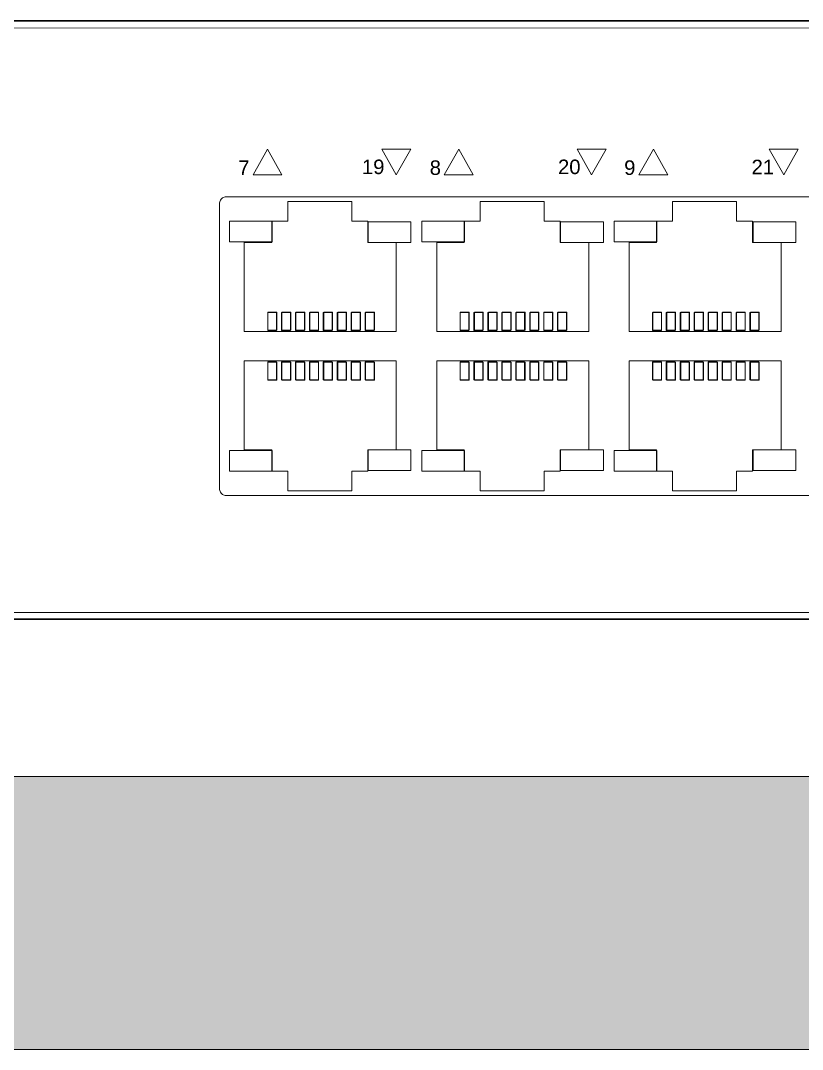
# Model space of a CAD drawing. Header units: millimetres. Extents: x -71336 to -33468, y -26189 to 22712.
# Drawn here: x -34274.4 to -34216.2, y -8452.9 to -8376.4 of the extents above; entities that cross this region are included whole.
import ezdxf

# ---------------------------------------------------------------- set-up
doc = ezdxf.new("R2010")
doc.units = ezdxf.units.MM
doc.layers.add('SC - Equipment', color=7, linetype='Continuous', lineweight=13)
doc.layers.add('SC - Rack Layout - U-guides and centreline', color=5, linetype='Continuous', lineweight=13, plot=False)
doc.styles.get("Standard").update_dxf_attribs({"font": 'arial.ttf', "height": 35})

# ---------------------------------------------------------------- blocks, each defined once
blk = doc.blocks.new('*U220')
at = {"layer": 'SC - Rack Layout - U-guides and centreline', "ltscale": 5}
blk.add_lwpolyline([(-300, 0), (300, 0)], dxfattribs=at)
blk = doc.blocks.new('*U221')
at = {"layer": 'SC - Rack Layout - U-guides and centreline', "color": 0, "linetype": 'ByBlock', "lineweight": -2, "transparency": 16777216}
for p in [(0, 1155.7), (0, 1111.25)]:
    blk.add_blockref('*U220', p, dxfattribs=at)
blk = doc.blocks.new('cisco-cbs350-24p-4x')
at = {"layer": 'SC - Equipment', "flags": 128}
for points in [[(238.117, 44.45), (-238.133, 44.45)], [(219.712, 44.45), (-219.712, 44.45)], [(219.712, 44.45), (-219.712, 44.45)], [(219.712, 44.45), (-219.712, 44.45)], [(-219.712, 43.934), (219.199, 43.95)], [(41.757, 34.948), (40.682, 33.049)], [(42.832, 33.049), (41.757, 34.948)], [(50.257, 34.948), (52.406, 34.948)], [(51.331, 33.049), (50.257, 34.948)], [(50.257, 34.948), (50.257, 34.948)], [(52.406, 34.948), (51.331, 33.049)], [(55.978, 34.948), (54.903, 33.049)], [(57.053, 33.049), (55.978, 34.948)], [(64.776, 34.948), (66.925, 34.948)], [(65.851, 33.049), (64.776, 34.948)], [(64.776, 34.948), (64.776, 34.948)], [(66.925, 34.948), (65.851, 33.049)], [(70.448, 34.948), (69.356, 33.049)], [(71.523, 33.049), (70.448, 34.948)], [(79.063, 34.948), (81.213, 34.948)], [(80.138, 33.049), (79.063, 34.948)], [(79.063, 34.948), (79.063, 34.948)], [(81.213, 34.948), (80.138, 33.049)], [(40.682, 33.049), (42.832, 33.049)], [(40.682, 33.049), (40.682, 33.049)], [(54.903, 33.049), (57.053, 33.049)], [(54.903, 33.049), (54.903, 33.049)], [(69.356, 33.049), (71.523, 33.049)], [(69.356, 33.049), (69.356, 33.049)], [(38.681, 31.4), (124.191, 31.4)], [(38.681, 31.4), (124.191, 31.4)], [(38.185, 9.727), (38.185, 30.883)], [(38.185, 9.727), (38.185, 30.883)], [(48.024, 31.067), (43.262, 31.067)], [(43.262, 31.067), (43.262, 29.601)], [(48.024, 31.067), (43.262, 31.067)], [(43.262, 31.067), (43.262, 29.601)], [(48.024, 29.601), (48.024, 31.067)], [(48.024, 29.601), (48.024, 31.067)], [(62.328, 31.067), (57.566, 31.067)], [(57.566, 31.067), (57.566, 29.601)], [(62.328, 31.067), (57.566, 31.067)], [(57.566, 31.067), (57.566, 29.601)], [(62.328, 29.601), (62.328, 31.067)], [(62.328, 29.601), (62.328, 31.067)], [(76.632, 31.067), (71.87, 31.067)], [(71.87, 31.067), (71.87, 29.601)], [(76.632, 31.067), (71.87, 31.067)], [(71.87, 31.067), (71.87, 29.601)], [(76.632, 29.601), (76.632, 31.067)], [(76.632, 29.601), (76.632, 31.067)], [(38.929, 28.068), (38.929, 29.601)], [(38.929, 29.601), (42.104, 29.601)], [(42.071, 29.601), (42.071, 28.018)], [(43.262, 29.601), (42.071, 29.601)], [(42.071, 29.601), (42.071, 29.601)], [(42.071, 29.601), (42.071, 28.018)], [(43.262, 29.601), (42.071, 29.601)], [(42.071, 29.601), (42.071, 29.601)], [(42.104, 29.601), (42.104, 28.068)], [(49.215, 29.601), (48.024, 29.601)], [(49.215, 29.601), (48.024, 29.601)], [(49.215, 28.018), (49.215, 29.601)], [(49.215, 28.018), (49.215, 29.601)], [(49.248, 28.018), (49.248, 29.551)], [(49.248, 29.551), (52.423, 29.551)], [(52.423, 29.551), (52.423, 28.018)], [(53.233, 28.068), (53.233, 29.601)], [(53.233, 29.601), (56.408, 29.601)], [(56.375, 29.601), (56.375, 28.018)], [(57.566, 29.601), (56.375, 29.601)], [(56.375, 29.601), (56.375, 29.601)], [(56.375, 29.601), (56.375, 28.018)], [(57.566, 29.601), (56.375, 29.601)], [(56.375, 29.601), (56.375, 29.601)], [(56.408, 29.601), (56.408, 28.068)], [(63.519, 29.601), (62.328, 29.601)], [(63.519, 29.601), (62.328, 29.601)], [(63.519, 28.018), (63.519, 29.601)], [(63.519, 28.018), (63.519, 29.601)], [(63.552, 28.018), (63.552, 29.551)], [(63.552, 29.551), (66.727, 29.551)], [(66.727, 29.551), (66.727, 28.018)], [(67.537, 28.068), (67.537, 29.601)], [(67.537, 29.601), (70.712, 29.601)], [(70.679, 29.601), (70.679, 28.018)], [(71.87, 29.601), (70.679, 29.601)], [(70.679, 29.601), (70.679, 29.601)], [(70.679, 29.601), (70.679, 28.018)], [(71.87, 29.601), (70.679, 29.601)], [(70.679, 29.601), (70.679, 29.601)], [(70.712, 29.601), (70.712, 28.068)], [(77.823, 29.601), (76.632, 29.601)], [(77.823, 29.601), (76.632, 29.601)], [(77.823, 28.018), (77.823, 29.601)], [(77.823, 28.018), (77.823, 29.601)], [(77.856, 28.018), (77.856, 29.551)], [(77.856, 29.551), (81.031, 29.551)], [(81.031, 29.551), (81.031, 28.018)], [(42.104, 28.068), (38.929, 28.068)], [(42.071, 28.018), (40.037, 28.018)], [(40.037, 28.018), (40.037, 21.388)], [(42.071, 28.018), (40.037, 28.018)], [(40.037, 28.018), (40.037, 21.388)], [(42.104, 28.068), (42.104, 28.068)], [(51.331, 28.018), (49.215, 28.018)], [(51.331, 28.018), (49.215, 28.018)], [(52.423, 28.018), (49.248, 28.018)], [(51.331, 21.388), (51.331, 28.018)], [(51.331, 21.388), (51.331, 28.018)], [(52.423, 28.018), (52.423, 28.018)], [(56.408, 28.068), (53.233, 28.068)], [(56.375, 28.018), (54.341, 28.018)], [(54.341, 28.018), (54.341, 21.388)], [(56.375, 28.018), (54.341, 28.018)], [(54.341, 28.018), (54.341, 21.388)], [(56.408, 28.068), (56.408, 28.068)], [(65.636, 28.018), (63.519, 28.018)], [(65.636, 28.018), (63.519, 28.018)], [(66.727, 28.018), (63.552, 28.018)], [(65.636, 21.388), (65.636, 28.018)], [(65.636, 21.388), (65.636, 28.018)], [(66.727, 28.018), (66.727, 28.018)], [(70.712, 28.068), (67.537, 28.068)], [(70.679, 28.018), (68.645, 28.018)], [(68.645, 28.018), (68.645, 21.388)], [(70.679, 28.018), (68.645, 28.018)], [(68.645, 28.018), (68.645, 21.388)], [(70.712, 28.068), (70.712, 28.068)], [(79.94, 28.018), (77.823, 28.018)], [(79.94, 28.018), (77.823, 28.018)], [(81.031, 28.018), (77.856, 28.018)], [(79.94, 21.388), (79.94, 28.018)], [(79.94, 21.388), (79.94, 28.018)], [(81.031, 28.018), (81.031, 28.018)], [(41.773, 22.804), (41.773, 21.471)], [(42.435, 22.804), (41.773, 22.804)], [(41.773, 22.804), (41.773, 22.804)], [(41.79, 22.837), (41.79, 21.488)], [(42.451, 22.837), (41.79, 22.837)], [(41.79, 22.837), (41.79, 22.837)], [(42.435, 21.471), (42.435, 22.804)], [(42.451, 21.488), (42.451, 22.837)], [(42.799, 22.804), (42.799, 21.471)], [(43.46, 22.804), (42.799, 22.804)], [(42.799, 22.804), (42.799, 22.804)], [(42.832, 22.837), (42.832, 21.488)], [(43.493, 22.837), (42.832, 22.837)], [(42.832, 22.837), (42.832, 22.837)], [(43.46, 21.471), (43.46, 22.804)], [(43.493, 21.488), (43.493, 22.837)], [(43.84, 22.804), (43.84, 21.471)], [(44.502, 22.804), (43.84, 22.804)], [(43.84, 22.804), (43.84, 22.804)], [(43.874, 22.837), (43.874, 21.488)], [(44.535, 22.837), (43.874, 22.837)], [(43.874, 22.837), (43.874, 22.837)], [(44.502, 21.471), (44.502, 22.804)], [(44.535, 21.488), (44.535, 22.837)], [(44.882, 22.804), (44.882, 21.471)], [(45.544, 22.804), (44.882, 22.804)], [(44.882, 22.804), (44.882, 22.804)], [(44.899, 22.837), (44.899, 21.488)], [(45.56, 22.837), (44.899, 22.837)], [(44.899, 22.837), (44.899, 22.837)], [(45.544, 21.471), (45.544, 22.804)], [(45.56, 21.488), (45.56, 22.837)], [(45.908, 22.804), (45.908, 21.471)], [(46.569, 22.804), (45.908, 22.804)], [(45.908, 22.804), (45.908, 22.804)], [(45.941, 22.837), (45.941, 21.488)], [(46.602, 22.837), (45.941, 22.837)], [(45.941, 22.837), (45.941, 22.837)], [(46.569, 21.471), (46.569, 22.804)], [(46.602, 21.488), (46.602, 22.837)], [(46.949, 22.804), (46.949, 21.471)], [(47.611, 22.804), (46.949, 22.804)], [(46.949, 22.804), (46.949, 22.804)], [(46.982, 22.837), (46.982, 21.488)], [(47.644, 22.837), (46.982, 22.837)], [(46.982, 22.837), (46.982, 22.837)], [(47.611, 21.471), (47.611, 22.804)], [(47.644, 21.488), (47.644, 22.837)], [(47.991, 22.804), (47.991, 21.471)], [(48.653, 22.804), (47.991, 22.804)], [(47.991, 22.804), (47.991, 22.804)], [(48.008, 22.837), (48.008, 21.488)], [(48.669, 22.837), (48.008, 22.837)], [(48.008, 22.837), (48.008, 22.837)], [(48.653, 21.471), (48.653, 22.804)], [(48.669, 21.488), (48.669, 22.837)], [(49.016, 22.804), (49.016, 21.471)], [(49.678, 22.804), (49.016, 22.804)], [(49.016, 22.804), (49.016, 22.804)], [(49.049, 22.837), (49.049, 21.488)], [(49.711, 22.837), (49.049, 22.837)], [(49.049, 22.837), (49.049, 22.837)], [(49.678, 21.471), (49.678, 22.804)], [(49.711, 21.488), (49.711, 22.837)], [(56.077, 22.804), (56.077, 21.471)], [(56.739, 22.804), (56.077, 22.804)], [(56.077, 22.804), (56.077, 22.804)], [(56.094, 22.837), (56.094, 21.488)], [(56.755, 22.837), (56.094, 22.837)], [(56.094, 22.837), (56.094, 22.837)], [(56.739, 21.471), (56.739, 22.804)], [(56.755, 21.488), (56.755, 22.837)], [(57.103, 22.804), (57.103, 21.471)], [(57.764, 22.804), (57.103, 22.804)], [(57.103, 22.804), (57.103, 22.804)], [(57.136, 22.837), (57.136, 21.488)], [(57.797, 22.837), (57.136, 22.837)], [(57.136, 22.837), (57.136, 22.837)], [(57.764, 21.471), (57.764, 22.804)], [(57.797, 21.488), (57.797, 22.837)], [(58.145, 22.804), (58.145, 21.471)], [(58.806, 22.804), (58.145, 22.804)], [(58.145, 22.804), (58.145, 22.804)], [(58.178, 22.837), (58.178, 21.488)], [(58.839, 22.837), (58.178, 22.837)], [(58.178, 22.837), (58.178, 22.837)], [(58.806, 21.471), (58.806, 22.804)], [(58.839, 21.488), (58.839, 22.837)], [(59.186, 22.804), (59.186, 21.471)], [(59.848, 22.804), (59.186, 22.804)], [(59.186, 22.804), (59.186, 22.804)], [(59.203, 22.837), (59.203, 21.488)], [(59.864, 22.837), (59.203, 22.837)], [(59.203, 22.837), (59.203, 22.837)], [(59.848, 21.471), (59.848, 22.804)], [(59.864, 21.488), (59.864, 22.837)], [(60.212, 22.804), (60.212, 21.471)], [(60.873, 22.804), (60.212, 22.804)], [(60.212, 22.804), (60.212, 22.804)], [(60.245, 22.837), (60.245, 21.488)], [(60.906, 22.837), (60.245, 22.837)], [(60.245, 22.837), (60.245, 22.837)], [(60.873, 21.471), (60.873, 22.804)], [(60.906, 21.488), (60.906, 22.837)], [(61.253, 22.804), (61.253, 21.471)], [(61.915, 22.804), (61.253, 22.804)], [(61.253, 22.804), (61.253, 22.804)], [(61.286, 22.837), (61.286, 21.488)], [(61.931, 22.837), (61.286, 22.837)], [(61.286, 22.837), (61.286, 22.837)], [(61.915, 21.471), (61.915, 22.804)], [(61.931, 21.488), (61.931, 22.837)], [(62.295, 22.804), (62.295, 21.471)], [(62.957, 22.804), (62.295, 22.804)], [(62.295, 22.804), (62.295, 22.804)], [(62.312, 22.837), (62.312, 21.488)], [(62.973, 22.837), (62.312, 22.837)], [(62.312, 22.837), (62.312, 22.837)], [(62.957, 21.471), (62.957, 22.804)], [(62.973, 21.488), (62.973, 22.837)], [(63.32, 22.804), (63.32, 21.471)], [(63.982, 22.804), (63.32, 22.804)], [(63.32, 22.804), (63.32, 22.804)], [(63.354, 22.837), (63.354, 21.488)], [(64.015, 22.837), (63.354, 22.837)], [(63.354, 22.837), (63.354, 22.837)], [(63.982, 21.471), (63.982, 22.804)], [(64.015, 21.488), (64.015, 22.837)], [(70.381, 22.804), (70.381, 21.471)], [(71.043, 22.804), (70.381, 22.804)], [(70.381, 22.804), (70.381, 22.804)], [(70.398, 22.837), (70.398, 21.488)], [(71.059, 22.837), (70.398, 22.837)], [(70.398, 22.837), (70.398, 22.837)], [(71.043, 21.471), (71.043, 22.804)], [(71.059, 21.488), (71.059, 22.837)], [(71.407, 22.804), (71.407, 21.471)], [(72.068, 22.804), (71.407, 22.804)], [(71.407, 22.804), (71.407, 22.804)], [(71.44, 22.837), (71.44, 21.488)], [(72.101, 22.837), (71.44, 22.837)], [(71.44, 22.837), (71.44, 22.837)], [(72.068, 21.471), (72.068, 22.804)], [(72.101, 21.488), (72.101, 22.837)], [(72.449, 22.804), (72.449, 21.471)], [(73.11, 22.804), (72.449, 22.804)], [(72.449, 22.804), (72.449, 22.804)], [(72.482, 22.837), (72.482, 21.488)], [(73.127, 22.837), (72.482, 22.837)], [(72.482, 22.837), (72.482, 22.837)], [(73.11, 21.471), (73.11, 22.804)], [(73.127, 21.488), (73.127, 22.837)], [(73.49, 22.804), (73.49, 21.471)], [(74.152, 22.804), (73.49, 22.804)], [(73.49, 22.804), (73.49, 22.804)], [(73.507, 22.837), (73.507, 21.488)], [(74.168, 22.837), (73.507, 22.837)], [(73.507, 22.837), (73.507, 22.837)], [(74.152, 21.471), (74.152, 22.804)], [(74.168, 21.488), (74.168, 22.837)], [(74.516, 22.804), (74.516, 21.471)], [(75.177, 22.804), (74.516, 22.804)], [(74.516, 22.804), (74.516, 22.804)], [(74.549, 22.837), (74.549, 21.488)], [(75.21, 22.837), (74.549, 22.837)], [(74.549, 22.837), (74.549, 22.837)], [(75.177, 21.471), (75.177, 22.804)], [(75.21, 21.488), (75.21, 22.837)], [(75.557, 22.804), (75.557, 21.471)], [(76.219, 22.804), (75.557, 22.804)], [(75.557, 22.804), (75.557, 22.804)], [(75.59, 22.837), (75.59, 21.488)], [(76.235, 22.837), (75.59, 22.837)], [(75.59, 22.837), (75.59, 22.837)], [(76.219, 21.471), (76.219, 22.804)], [(76.235, 21.488), (76.235, 22.837)], [(76.599, 22.804), (76.599, 21.471)], [(77.261, 22.804), (76.599, 22.804)], [(76.599, 22.804), (76.599, 22.804)], [(76.616, 22.837), (76.616, 21.488)], [(77.277, 22.837), (76.616, 22.837)], [(76.616, 22.837), (76.616, 22.837)], [(77.261, 21.471), (77.261, 22.804)], [(77.277, 21.488), (77.277, 22.837)], [(77.624, 22.804), (77.624, 21.471)], [(78.286, 22.804), (77.624, 22.804)], [(77.624, 22.804), (77.624, 22.804)], [(77.658, 22.837), (77.658, 21.488)], [(78.319, 22.837), (77.658, 22.837)], [(77.658, 22.837), (77.658, 22.837)], [(78.286, 21.471), (78.286, 22.804)], [(78.319, 21.488), (78.319, 22.837)], [(41.773, 21.471), (42.435, 21.471)], [(41.79, 21.488), (42.451, 21.488)], [(42.799, 21.471), (43.46, 21.471)], [(42.832, 21.488), (43.493, 21.488)], [(43.84, 21.471), (44.502, 21.471)], [(43.874, 21.488), (44.535, 21.488)], [(44.882, 21.471), (45.544, 21.471)], [(44.899, 21.488), (45.56, 21.488)], [(45.908, 21.471), (46.569, 21.471)], [(45.941, 21.488), (46.602, 21.488)], [(46.949, 21.471), (47.611, 21.471)], [(46.982, 21.488), (47.644, 21.488)], [(47.991, 21.471), (48.653, 21.471)], [(48.008, 21.488), (48.669, 21.488)], [(49.016, 21.471), (49.678, 21.471)], [(49.049, 21.488), (49.711, 21.488)], [(56.077, 21.471), (56.739, 21.471)], [(56.094, 21.488), (56.755, 21.488)], [(57.103, 21.471), (57.764, 21.471)], [(57.136, 21.488), (57.797, 21.488)], [(58.145, 21.471), (58.806, 21.471)], [(58.178, 21.488), (58.839, 21.488)], [(59.186, 21.471), (59.848, 21.471)], [(59.203, 21.488), (59.864, 21.488)], [(60.212, 21.471), (60.873, 21.471)], [(60.245, 21.488), (60.906, 21.488)], [(61.253, 21.471), (61.915, 21.471)], [(61.286, 21.488), (61.931, 21.488)], [(62.295, 21.471), (62.957, 21.471)], [(62.312, 21.488), (62.973, 21.488)], [(63.32, 21.471), (63.982, 21.471)], [(63.354, 21.488), (64.015, 21.488)], [(70.381, 21.471), (71.043, 21.471)], [(70.398, 21.488), (71.059, 21.488)], [(71.407, 21.471), (72.068, 21.471)], [(71.44, 21.488), (72.101, 21.488)], [(72.449, 21.471), (73.11, 21.471)], [(72.482, 21.488), (73.127, 21.488)], [(73.49, 21.471), (74.152, 21.471)], [(73.507, 21.488), (74.168, 21.488)], [(74.516, 21.471), (75.177, 21.471)], [(74.549, 21.488), (75.21, 21.488)], [(75.557, 21.471), (76.219, 21.471)], [(75.59, 21.488), (76.235, 21.488)], [(76.599, 21.471), (77.261, 21.471)], [(76.616, 21.488), (77.277, 21.488)], [(77.624, 21.471), (78.286, 21.471)], [(77.658, 21.488), (78.319, 21.488)], [(40.037, 21.388), (51.331, 21.388)], [(40.037, 21.388), (51.331, 21.388)], [(54.341, 21.388), (65.636, 21.388)], [(54.341, 21.388), (65.636, 21.388)], [(68.645, 21.388), (79.94, 21.388)], [(68.645, 21.388), (79.94, 21.388)], [(40.037, 12.593), (40.037, 19.206)], [(40.037, 19.206), (51.331, 19.206)], [(40.037, 12.593), (40.037, 19.206)], [(40.037, 19.206), (51.331, 19.206)], [(41.773, 19.139), (41.773, 17.807)], [(42.435, 19.139), (41.773, 19.139)], [(41.773, 19.139), (41.773, 19.139)], [(41.79, 19.123), (41.79, 17.773)], [(42.451, 19.123), (41.79, 19.123)], [(41.79, 19.123), (41.79, 19.123)], [(42.435, 17.807), (42.435, 19.139)], [(42.451, 17.773), (42.451, 19.123)], [(42.799, 19.139), (42.799, 17.807)], [(43.46, 19.139), (42.799, 19.139)], [(42.799, 19.139), (42.799, 19.139)], [(42.832, 19.123), (42.832, 17.773)], [(43.493, 19.123), (42.832, 19.123)], [(42.832, 19.123), (42.832, 19.123)], [(43.46, 17.807), (43.46, 19.139)], [(43.493, 17.773), (43.493, 19.123)], [(43.84, 19.139), (43.84, 17.807)], [(44.502, 19.139), (43.84, 19.139)], [(43.84, 19.139), (43.84, 19.139)], [(43.874, 19.123), (43.874, 17.773)], [(44.535, 19.123), (43.874, 19.123)], [(43.874, 19.123), (43.874, 19.123)], [(44.502, 17.807), (44.502, 19.139)], [(44.535, 17.773), (44.535, 19.123)], [(44.882, 19.139), (44.882, 17.807)], [(45.544, 19.139), (44.882, 19.139)], [(44.882, 19.139), (44.882, 19.139)], [(44.899, 19.123), (44.899, 17.773)], [(45.56, 19.123), (44.899, 19.123)], [(44.899, 19.123), (44.899, 19.123)], [(45.544, 17.807), (45.544, 19.139)], [(45.56, 17.773), (45.56, 19.123)], [(45.908, 19.139), (45.908, 17.807)], [(46.569, 19.139), (45.908, 19.139)], [(45.908, 19.139), (45.908, 19.139)], [(45.941, 19.123), (45.941, 17.773)], [(46.602, 19.123), (45.941, 19.123)], [(45.941, 19.123), (45.941, 19.123)], [(46.569, 17.807), (46.569, 19.139)], [(46.602, 17.773), (46.602, 19.123)], [(46.949, 19.139), (46.949, 17.807)], [(47.611, 19.139), (46.949, 19.139)], [(46.949, 19.139), (46.949, 19.139)], [(46.982, 19.123), (46.982, 17.773)], [(47.644, 19.123), (46.982, 19.123)], [(46.982, 19.123), (46.982, 19.123)], [(47.611, 17.807), (47.611, 19.139)], [(47.644, 17.773), (47.644, 19.123)], [(47.991, 19.139), (47.991, 17.807)], [(48.653, 19.139), (47.991, 19.139)], [(47.991, 19.139), (47.991, 19.139)], [(48.008, 19.123), (48.008, 17.773)], [(48.669, 19.123), (48.008, 19.123)], [(48.008, 19.123), (48.008, 19.123)], [(48.653, 17.807), (48.653, 19.139)], [(48.669, 17.773), (48.669, 19.123)], [(49.016, 19.139), (49.016, 17.807)], [(49.678, 19.139), (49.016, 19.139)], [(49.016, 19.139), (49.016, 19.139)], [(49.049, 19.123), (49.049, 17.773)], [(49.711, 19.123), (49.049, 19.123)], [(49.049, 19.123), (49.049, 19.123)], [(49.678, 17.807), (49.678, 19.139)], [(49.711, 17.773), (49.711, 19.123)], [(51.331, 19.206), (51.331, 12.593)], [(51.331, 19.206), (51.331, 12.593)], [(54.341, 12.593), (54.341, 19.206)], [(54.341, 19.206), (65.636, 19.206)], [(54.341, 12.593), (54.341, 19.206)], [(54.341, 19.206), (65.636, 19.206)], [(56.077, 19.139), (56.077, 17.807)], [(56.739, 19.139), (56.077, 19.139)], [(56.077, 19.139), (56.077, 19.139)], [(56.094, 19.123), (56.094, 17.773)], [(56.755, 19.123), (56.094, 19.123)], [(56.094, 19.123), (56.094, 19.123)], [(56.739, 17.807), (56.739, 19.139)], [(56.755, 17.773), (56.755, 19.123)], [(57.103, 19.139), (57.103, 17.807)], [(57.764, 19.139), (57.103, 19.139)], [(57.103, 19.139), (57.103, 19.139)], [(57.136, 19.123), (57.136, 17.773)], [(57.797, 19.123), (57.136, 19.123)], [(57.136, 19.123), (57.136, 19.123)], [(57.764, 17.807), (57.764, 19.139)], [(57.797, 17.773), (57.797, 19.123)], [(58.145, 19.139), (58.145, 17.807)], [(58.806, 19.139), (58.145, 19.139)], [(58.145, 19.139), (58.145, 19.139)], [(58.178, 19.123), (58.178, 17.773)], [(58.839, 19.123), (58.178, 19.123)], [(58.178, 19.123), (58.178, 19.123)], [(58.806, 17.807), (58.806, 19.139)], [(58.839, 17.773), (58.839, 19.123)], [(59.186, 19.139), (59.186, 17.807)], [(59.848, 19.139), (59.186, 19.139)], [(59.186, 19.139), (59.186, 19.139)], [(59.203, 19.123), (59.203, 17.773)], [(59.864, 19.123), (59.203, 19.123)], [(59.203, 19.123), (59.203, 19.123)], [(59.848, 17.807), (59.848, 19.139)], [(59.864, 17.773), (59.864, 19.123)], [(60.212, 19.139), (60.212, 17.807)], [(60.873, 19.139), (60.212, 19.139)], [(60.212, 19.139), (60.212, 19.139)], [(60.245, 19.123), (60.245, 17.773)], [(60.906, 19.123), (60.245, 19.123)], [(60.245, 19.123), (60.245, 19.123)], [(60.873, 17.807), (60.873, 19.139)], [(60.906, 17.773), (60.906, 19.123)], [(61.253, 19.139), (61.253, 17.807)], [(61.915, 19.139), (61.253, 19.139)], [(61.253, 19.139), (61.253, 19.139)], [(61.286, 19.123), (61.286, 17.773)], [(61.931, 19.123), (61.286, 19.123)], [(61.286, 19.123), (61.286, 19.123)], [(61.915, 17.807), (61.915, 19.139)], [(61.931, 17.773), (61.931, 19.123)], [(62.295, 19.139), (62.295, 17.807)], [(62.957, 19.139), (62.295, 19.139)], [(62.295, 19.139), (62.295, 19.139)], [(62.312, 19.123), (62.312, 17.773)], [(62.973, 19.123), (62.312, 19.123)], [(62.312, 19.123), (62.312, 19.123)], [(62.957, 17.807), (62.957, 19.139)], [(62.973, 17.773), (62.973, 19.123)], [(63.32, 19.139), (63.32, 17.807)], [(63.982, 19.139), (63.32, 19.139)], [(63.32, 19.139), (63.32, 19.139)], [(63.354, 19.123), (63.354, 17.773)], [(64.015, 19.123), (63.354, 19.123)], [(63.354, 19.123), (63.354, 19.123)], [(63.982, 17.807), (63.982, 19.139)], [(64.015, 17.773), (64.015, 19.123)], [(65.636, 19.206), (65.636, 12.593)], [(65.636, 19.206), (65.636, 12.593)], [(68.645, 12.593), (68.645, 19.206)], [(68.645, 19.206), (79.94, 19.206)], [(68.645, 12.593), (68.645, 19.206)], [(68.645, 19.206), (79.94, 19.206)], [(70.381, 19.139), (70.381, 17.807)], [(71.043, 19.139), (70.381, 19.139)], [(70.381, 19.139), (70.381, 19.139)], [(70.398, 19.123), (70.398, 17.773)], [(71.059, 19.123), (70.398, 19.123)], [(70.398, 19.123), (70.398, 19.123)], [(71.043, 17.807), (71.043, 19.139)], [(71.059, 17.773), (71.059, 19.123)], [(71.407, 19.139), (71.407, 17.807)], [(72.068, 19.139), (71.407, 19.139)], [(71.407, 19.139), (71.407, 19.139)], [(71.44, 19.123), (71.44, 17.773)], [(72.101, 19.123), (71.44, 19.123)], [(71.44, 19.123), (71.44, 19.123)], [(72.068, 17.807), (72.068, 19.139)], [(72.101, 17.773), (72.101, 19.123)], [(72.449, 19.139), (72.449, 17.807)], [(73.11, 19.139), (72.449, 19.139)], [(72.449, 19.139), (72.449, 19.139)], [(72.482, 19.123), (72.482, 17.773)], [(73.127, 19.123), (72.482, 19.123)], [(72.482, 19.123), (72.482, 19.123)], [(73.11, 17.807), (73.11, 19.139)], [(73.127, 17.773), (73.127, 19.123)], [(73.49, 19.139), (73.49, 17.807)], [(74.152, 19.139), (73.49, 19.139)], [(73.49, 19.139), (73.49, 19.139)], [(73.507, 19.123), (73.507, 17.773)], [(74.168, 19.123), (73.507, 19.123)], [(73.507, 19.123), (73.507, 19.123)], [(74.152, 17.807), (74.152, 19.139)], [(74.168, 17.773), (74.168, 19.123)], [(74.516, 19.139), (74.516, 17.807)], [(75.177, 19.139), (74.516, 19.139)], [(74.516, 19.139), (74.516, 19.139)], [(74.549, 19.123), (74.549, 17.773)], [(75.21, 19.123), (74.549, 19.123)], [(74.549, 19.123), (74.549, 19.123)], [(75.177, 17.807), (75.177, 19.139)], [(75.21, 17.773), (75.21, 19.123)], [(75.557, 19.139), (75.557, 17.807)], [(76.219, 19.139), (75.557, 19.139)], [(75.557, 19.139), (75.557, 19.139)], [(75.59, 19.123), (75.59, 17.773)], [(76.235, 19.123), (75.59, 19.123)], [(75.59, 19.123), (75.59, 19.123)], [(76.219, 17.807), (76.219, 19.139)], [(76.235, 17.773), (76.235, 19.123)], [(76.599, 19.139), (76.599, 17.807)], [(77.261, 19.139), (76.599, 19.139)], [(76.599, 19.139), (76.599, 19.139)], [(76.616, 19.123), (76.616, 17.773)], [(77.277, 19.123), (76.616, 19.123)], [(76.616, 19.123), (76.616, 19.123)], [(77.261, 17.807), (77.261, 19.139)], [(77.277, 17.773), (77.277, 19.123)], [(77.624, 19.139), (77.624, 17.807)], [(78.286, 19.139), (77.624, 19.139)], [(77.624, 19.139), (77.624, 19.139)], [(77.658, 19.123), (77.658, 17.773)], [(78.319, 19.123), (77.658, 19.123)], [(77.658, 19.123), (77.658, 19.123)], [(78.286, 17.807), (78.286, 19.139)], [(78.319, 17.773), (78.319, 19.123)], [(79.94, 19.206), (79.94, 12.593)], [(79.94, 19.206), (79.94, 12.593)], [(41.773, 17.807), (42.435, 17.807)], [(41.79, 17.773), (42.451, 17.773)], [(42.799, 17.807), (43.46, 17.807)], [(42.832, 17.773), (43.493, 17.773)], [(43.84, 17.807), (44.502, 17.807)], [(43.874, 17.773), (44.535, 17.773)], [(44.882, 17.807), (45.544, 17.807)], [(44.899, 17.773), (45.56, 17.773)], [(45.908, 17.807), (46.569, 17.807)], [(45.941, 17.773), (46.602, 17.773)], [(46.949, 17.807), (47.611, 17.807)], [(46.982, 17.773), (47.644, 17.773)], [(47.991, 17.807), (48.653, 17.807)], [(48.008, 17.773), (48.669, 17.773)], [(49.016, 17.807), (49.678, 17.807)], [(49.049, 17.773), (49.711, 17.773)], [(56.077, 17.807), (56.739, 17.807)], [(56.094, 17.773), (56.755, 17.773)], [(57.103, 17.807), (57.764, 17.807)], [(57.136, 17.773), (57.797, 17.773)], [(58.145, 17.807), (58.806, 17.807)], [(58.178, 17.773), (58.839, 17.773)], [(59.186, 17.807), (59.848, 17.807)], [(59.203, 17.773), (59.864, 17.773)], [(60.212, 17.807), (60.873, 17.807)], [(60.245, 17.773), (60.906, 17.773)], [(61.253, 17.807), (61.915, 17.807)], [(61.286, 17.773), (61.931, 17.773)], [(62.295, 17.807), (62.957, 17.807)], [(62.312, 17.773), (62.973, 17.773)], [(63.32, 17.807), (63.982, 17.807)], [(63.354, 17.773), (64.015, 17.773)], [(70.381, 17.807), (71.043, 17.807)], [(70.398, 17.773), (71.059, 17.773)], [(71.407, 17.807), (72.068, 17.807)], [(71.44, 17.773), (72.101, 17.773)], [(72.449, 17.807), (73.11, 17.807)], [(72.482, 17.773), (73.127, 17.773)], [(73.49, 17.807), (74.152, 17.807)], [(73.507, 17.773), (74.168, 17.773)], [(74.516, 17.807), (75.177, 17.807)], [(74.549, 17.773), (75.21, 17.773)], [(75.557, 17.807), (76.219, 17.807)], [(75.59, 17.773), (76.235, 17.773)], [(76.599, 17.807), (77.261, 17.807)], [(76.616, 17.773), (77.277, 17.773)], [(77.624, 17.807), (78.286, 17.807)], [(77.658, 17.773), (78.319, 17.773)], [(42.104, 12.543), (38.929, 12.543)], [(38.929, 12.543), (38.929, 11.01)], [(42.071, 12.593), (40.037, 12.593)], [(42.071, 12.593), (40.037, 12.593)], [(42.071, 11.01), (42.071, 12.593)], [(42.071, 11.01), (42.071, 12.593)], [(42.104, 11.01), (42.104, 12.543)], [(42.104, 12.543), (42.104, 12.543)], [(51.331, 12.593), (49.215, 12.593)], [(49.215, 12.593), (49.215, 11.01)], [(51.331, 12.593), (49.215, 12.593)], [(49.215, 12.593), (49.215, 11.01)], [(52.423, 12.593), (49.248, 12.593)], [(49.248, 12.593), (49.248, 11.06)], [(52.423, 11.06), (52.423, 12.593)], [(52.423, 12.593), (52.423, 12.593)], [(56.408, 12.543), (53.233, 12.543)], [(53.233, 12.543), (53.233, 11.01)], [(56.375, 12.593), (54.341, 12.593)], [(56.375, 12.593), (54.341, 12.593)], [(56.375, 11.01), (56.375, 12.593)], [(56.375, 11.01), (56.375, 12.593)], [(56.408, 11.01), (56.408, 12.543)], [(56.408, 12.543), (56.408, 12.543)], [(65.636, 12.593), (63.519, 12.593)], [(63.519, 12.593), (63.519, 11.01)], [(65.636, 12.593), (63.519, 12.593)], [(63.519, 12.593), (63.519, 11.01)], [(66.727, 12.593), (63.552, 12.593)], [(63.552, 12.593), (63.552, 11.06)], [(66.727, 11.06), (66.727, 12.593)], [(66.727, 12.593), (66.727, 12.593)], [(70.712, 12.543), (67.537, 12.543)], [(67.537, 12.543), (67.537, 11.01)], [(70.679, 12.593), (68.645, 12.593)], [(70.679, 12.593), (68.645, 12.593)], [(70.679, 11.01), (70.679, 12.593)], [(70.679, 11.01), (70.679, 12.593)], [(70.712, 11.01), (70.712, 12.543)], [(70.712, 12.543), (70.712, 12.543)], [(79.94, 12.593), (77.823, 12.593)], [(77.823, 12.593), (77.823, 11.01)], [(79.94, 12.593), (77.823, 12.593)], [(77.823, 12.593), (77.823, 11.01)], [(81.031, 12.593), (77.856, 12.593)], [(77.856, 12.593), (77.856, 11.06)], [(81.031, 11.06), (81.031, 12.593)], [(81.031, 12.593), (81.031, 12.593)], [(38.929, 11.01), (42.104, 11.01)], [(43.262, 11.01), (42.071, 11.01)], [(42.071, 11.01), (42.071, 11.01)], [(43.262, 11.01), (42.071, 11.01)], [(42.071, 11.01), (42.071, 11.01)], [(43.262, 9.544), (43.262, 11.01)], [(43.262, 9.544), (43.262, 11.01)], [(49.215, 11.01), (48.024, 11.01)], [(48.024, 11.01), (48.024, 9.544)], [(49.215, 11.01), (48.024, 11.01)], [(48.024, 11.01), (48.024, 9.544)], [(49.248, 11.06), (52.423, 11.06)], [(53.233, 11.01), (56.408, 11.01)], [(57.566, 11.01), (56.375, 11.01)], [(56.375, 11.01), (56.375, 11.01)], [(57.566, 11.01), (56.375, 11.01)], [(56.375, 11.01), (56.375, 11.01)], [(57.566, 9.544), (57.566, 11.01)], [(57.566, 9.544), (57.566, 11.01)], [(63.519, 11.01), (62.328, 11.01)], [(62.328, 11.01), (62.328, 9.544)], [(63.519, 11.01), (62.328, 11.01)], [(62.328, 11.01), (62.328, 9.544)], [(63.552, 11.06), (66.727, 11.06)], [(67.537, 11.01), (70.712, 11.01)], [(71.87, 11.01), (70.679, 11.01)], [(70.679, 11.01), (70.679, 11.01)], [(71.87, 11.01), (70.679, 11.01)], [(70.679, 11.01), (70.679, 11.01)], [(71.87, 9.544), (71.87, 11.01)], [(71.87, 9.544), (71.87, 11.01)], [(77.823, 11.01), (76.632, 11.01)], [(76.632, 11.01), (76.632, 9.544)], [(77.823, 11.01), (76.632, 11.01)], [(76.632, 11.01), (76.632, 9.544)], [(77.856, 11.06), (81.031, 11.06)], [(124.191, 9.211), (38.681, 9.211)], [(124.191, 9.211), (38.681, 9.211)], [(48.024, 9.544), (43.262, 9.544)], [(48.024, 9.544), (43.262, 9.544)], [(62.328, 9.544), (57.566, 9.544)], [(62.328, 9.544), (57.566, 9.544)], [(76.632, 9.544), (71.87, 9.544)], [(76.632, 9.544), (71.87, 9.544)], [(-238.133, 0), (238.117, 0)], [(219.712, 0.516), (-219.712, 0.516)], [(-219.712, 0), (219.712, 0)], [(-219.712, 0), (219.712, 0)], [(-219.712, 0), (219.712, 0)]]:
    blk.add_lwpolyline(points, dxfattribs=at)
at = {"layer": 'SC - Equipment'}
for points in [[(38.185, 30.883), (38.19, 30.959), (38.205, 31.032), (38.23, 31.1), (38.263, 31.164), (38.304, 31.221), (38.353, 31.272), (38.408, 31.316), (38.469, 31.351), (38.535, 31.378), (38.606, 31.394), (38.681, 31.4)], [(38.185, 30.883), (38.19, 30.959), (38.205, 31.032), (38.23, 31.1), (38.263, 31.164), (38.304, 31.221), (38.353, 31.272), (38.408, 31.316), (38.469, 31.351), (38.535, 31.378), (38.606, 31.394), (38.681, 31.4)], [(38.681, 9.211), (38.606, 9.217), (38.535, 9.233), (38.469, 9.259), (38.408, 9.295), (38.353, 9.338), (38.304, 9.389), (38.263, 9.447), (38.23, 9.51), (38.205, 9.579), (38.19, 9.651), (38.185, 9.727)], [(38.681, 9.211), (38.606, 9.217), (38.535, 9.233), (38.469, 9.259), (38.408, 9.295), (38.353, 9.338), (38.304, 9.389), (38.263, 9.447), (38.23, 9.51), (38.205, 9.579), (38.19, 9.651), (38.185, 9.727)]]:
    blk.add_lwpolyline(points, dxfattribs=at)
for s, height, p in [('7', 1.079, (39.584, 33.026)), ('19', 1.0787, (48.779, 33.091)), ('8', 1.079, (53.818, 33.033)), ('20', 1.0787, (63.356, 33.091)), ('9', 1.079, (68.275, 33.033)), ('21', 1.0787, (77.746, 33.081))]:
    blk.add_text(s, height=height, dxfattribs=at).set_placement(p)
blk = doc.blocks.new('1U BRUSH PLATE - RACK LAYOUT')
at = {"ltscale": 5}
h = blk.add_hatch(dxfattribs=at)
h.set_pattern_fill('BRASS', color=256, scale=0.37, angle=90)
h.set_pattern_definition([(90, (-0.3157, 0), (-2.3495, 1e-16), []), (90, (-1.4904, 7e-17), (-2.3495, 1e-16), [1.17475, -0.587375])])
edge = h.paths.add_edge_path()
edge.add_line((-207.762, 32.774), (207.762, 32.774))
edge.add_arc((207.762, 22.774), 10, 0, 90, ccw=False)
edge.add_line((217.762, 22.774), (217.762, 22.5))
edge.add_arc((207.762, 22.5), 10, -90, 0, ccw=False)
edge.add_line((207.762, 12.5), (-207.762, 12.5))
edge.add_arc((-207.762, 22.5), 10, 180, 270, ccw=False)
edge.add_line((-217.762, 22.5), (-217.762, 22.774))
edge.add_arc((-207.762, 22.774), 10, 90, 180, ccw=False)
blk.add_lwpolyline([(-207.762, 32.774), (207.762, 32.774, -0.414214), (217.762, 22.774), (217.762, 22.5, -0.414214), (207.762, 12.5), (-207.762, 12.5, -0.414214), (-217.762, 22.5), (-217.762, 22.774, -0.414214)], format="xyb", close=True, dxfattribs=at)
at = {"layer": 'SC - Equipment'}
for p, q in [((-241.3, 44.5), (241.3, 44.5)), ((241.3, 0.05), (-241.3, 0.05))]:
    blk.add_line(p, q, dxfattribs=at)

msp = doc.modelspace()

# ---------------------------------------------------------------- block references
msp.add_blockref('cisco-cbs350-24p-4x', (-34297.756, -8420.928))
at = {"layer": 'SC - Equipment', "ltscale": 5}
for p in [(-34297.756, -8376.478), (-34297.756, -8465.378)]:
    msp.add_blockref('1U BRUSH PLATE - RACK LAYOUT', p, dxfattribs=at)
at = {"layer": 'SC - Rack Layout - U-guides and centreline'}
msp.add_blockref('*U221', (-34297.756, -9532.178), dxfattribs=at)

doc.saveas('drawing.dxf')
